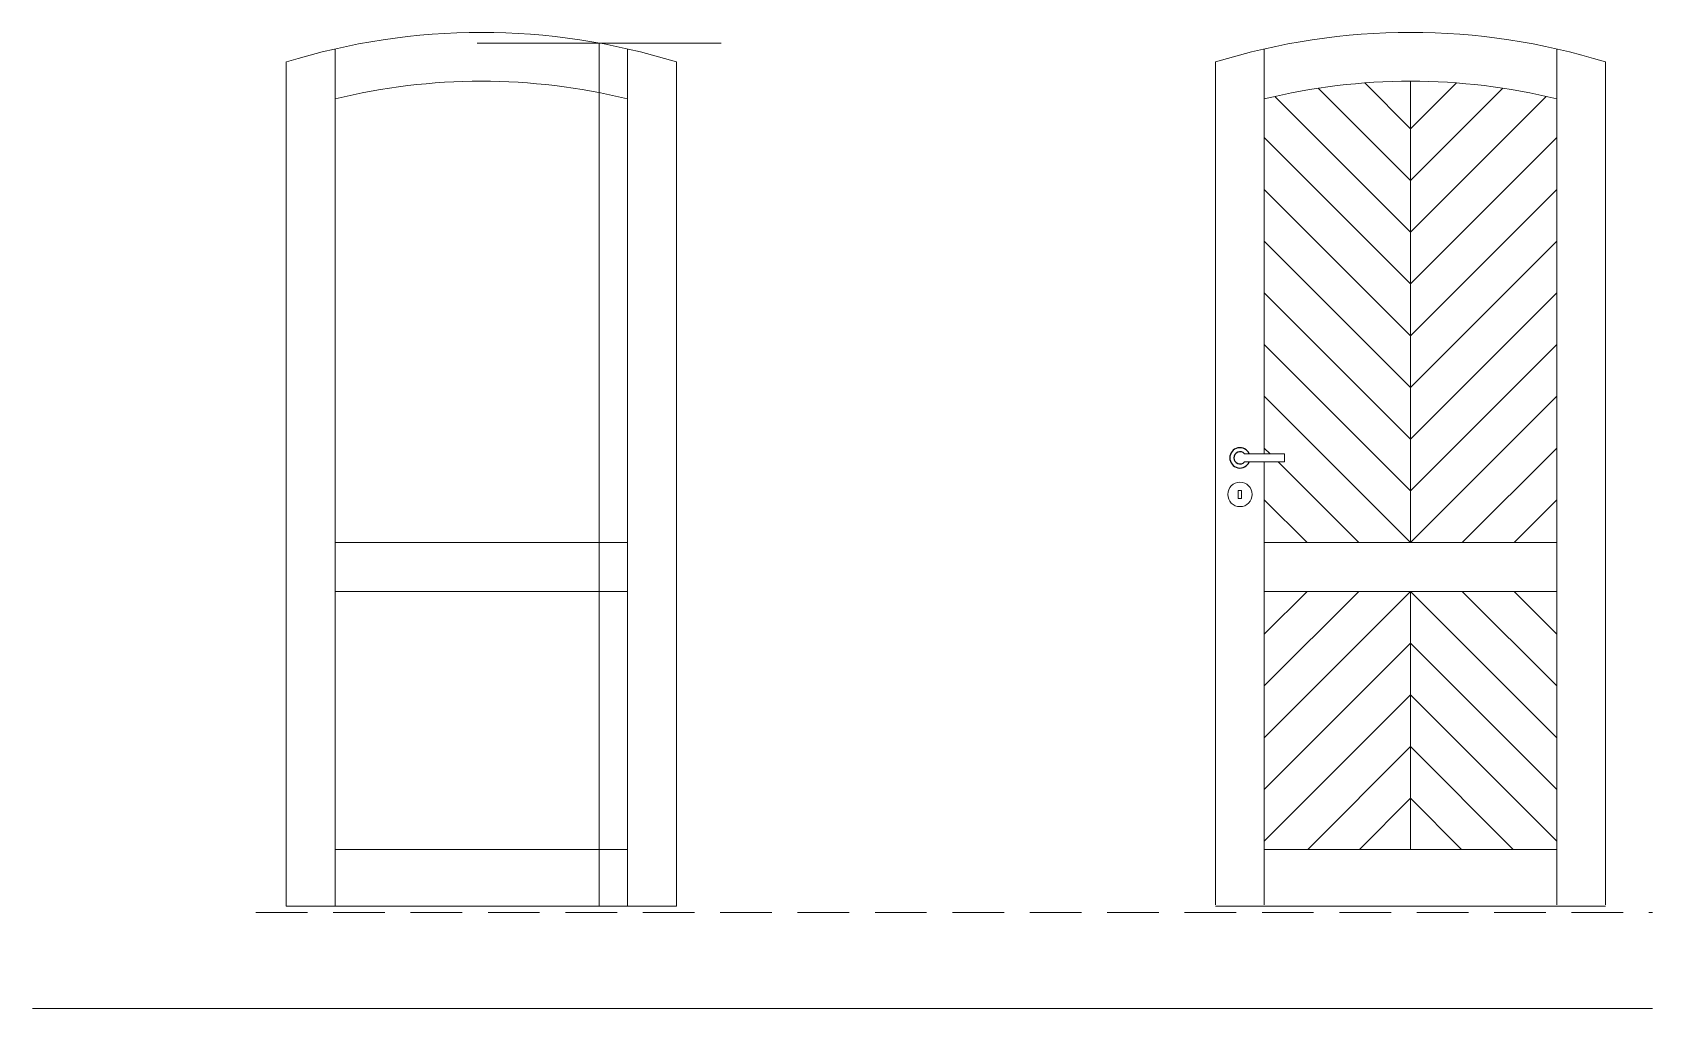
# Model space of a CAD drawing. Header units: centimetres. Extents: x -58 to 341, y -125 to 115.
import ezdxf

# ---------------------------------------------------------------- set-up
doc = ezdxf.new("R2010")
doc.units = ezdxf.units.CM
doc.linetypes.add('DASHED', pattern=[19.05, 12.7, -6.35])
doc.layers.get('0').update_dxf_attribs({"linetype": 'CONTINUOUS', "lineweight": 0})
doc.layers.add('Skrzydlo', color=16, linetype='CONTINUOUS', lineweight=18)
doc.layers.add('Skrzydlo wym.', color=1, linetype='CONTINUOUS', lineweight=0)

msp = doc.modelspace()

# ---------------------------------------------------------------- linework, layer by layer
at = {"linetype": 'DASHED'}
msp.add_line((-3, -101.78), (340.79, -101.78), dxfattribs=at)
msp.add_line((-58, -125.45), (340.79, -125.45))
at = {"layer": 'Skrzydlo'}
for p, q in [((16.5, 110.68), (16.5, -100.28)), ((88.5, 110.68), (88.5, -100.28)), ((245.22, 110.68), (245.22, 11.05)), ((317.22, 110.68), (317.22, -99.95)), ((4.5, 107.46), (4.5, -100.28)), ((100.5, 107.46), (100.5, -100.28)), ((233.22, 107.46), (233.22, -99.95)), ((329.22, 107.46), (329.22, -99.95)), ((258.51, 101), (281.22, 78.29)), ((269.94, 102.3), (281.22, 91.02)), ((281.22, -10.81), (281.22, 102.72)), ((292.51, 102.3), (281.22, 91.02)), ((303.93, 101), (281.22, 78.29)), ((247.82, 98.96), (281.22, 65.56)), ((314.63, 98.96), (281.22, 65.56)), ((245.22, 88.83), (281.22, 52.83)), ((317.22, 88.83), (281.22, 52.83)), ((245.22, 76.1), (281.22, 40.1)), ((317.22, 76.1), (281.22, 40.1)), ((245.22, 63.38), (281.22, 27.38)), ((317.22, 63.38), (281.22, 27.38)), ((245.22, 50.65), (281.22, 14.65)), ((317.22, 50.65), (281.22, 14.65)), ((245.22, 37.92), (281.22, 1.92)), ((317.22, 37.92), (281.22, 1.92)), ((245.22, 25.19), (281.22, -10.81)), ((317.22, 25.19), (281.22, -10.81)), ((245.22, 12.47), (246.64, 11.05)), ((317.22, 12.47), (293.95, -10.81)), ((240.34, 11.05), (250.12, 11.05)), ((240.34, 9.05), (250.12, 9.05)), ((245.22, 9.05), (245.22, -99.95)), ((248.64, 9.05), (268.5, -10.81)), ((250.22, 9.15), (250.22, 10.95)), ((238.82, 0.15), (238.82, 1.95)), ((238.92, 2.05), (239.52, 2.05)), ((238.92, 0.05), (239.52, 0.05)), ((239.62, 0.15), (239.62, 1.95)), ((245.22, -0.26), (255.77, -10.81)), ((317.22, -0.26), (306.68, -10.81)), ((16.5, -10.81), (88.5, -10.81)), ((245.22, -10.81), (317.22, -10.81)), ((16.5, -22.81), (88.5, -22.81)), ((245.22, -22.81), (317.22, -22.81)), ((281.22, -22.81), (245.22, -58.81)), ((255.77, -22.81), (245.22, -33.35)), ((268.5, -22.81), (245.22, -46.08)), ((281.22, -22.81), (317.22, -58.81)), ((281.22, -86.28), (281.22, -22.81)), ((293.95, -22.81), (317.22, -46.08)), ((306.68, -22.81), (317.22, -33.35)), ((281.22, -35.53), (245.22, -71.53)), ((281.22, -35.53), (317.22, -71.53)), ((281.22, -48.26), (245.22, -84.26)), ((281.22, -48.26), (317.22, -84.26)), ((281.22, -60.99), (255.94, -86.28)), ((281.22, -60.99), (306.51, -86.28)), ((281.22, -73.72), (268.67, -86.28)), ((281.22, -73.72), (293.78, -86.28)), ((16.5, -86.28), (88.5, -86.28)), ((245.22, -86.28), (317.22, -86.28)), ((4.5, -100.28), (100.5, -100.28)), ((233.22, -100.28), (329.22, -100.28))]:
    msp.add_line(p, q, dxfattribs=at)
msp.add_circle((239.22, 1.05), 3, dxfattribs=at)
for centre, radius, start, end in [((52.5, -47.5), 162.22, 72.7893, 107.2107), ((281.22, -47.5), 162.22, 72.7893, 107.2107), ((52.5, -47.5), 150.22, 76.1346, 103.8654), ((281.22, -47.5), 150.22, 76.1346, 103.8654), ((250.12, 10.95), 0.1, 0, 90), ((250.12, 9.15), 0.1, 270, 0), ((238.92, 1.95), 0.1, 90, 180), ((238.92, 0.15), 0.1, 180, 270), ((239.52, 1.95), 0.1, 0, 90), ((239.52, 1.95), 0.1, 0, 90), ((239.52, 1.95), 0.1, 0, 90), ((239.52, 0.15), 0.1, 270, 0)]:
    msp.add_arc(centre, radius, start, end, dxfattribs=at)
at = {"layer": 'Skrzydlo', "color": 16, "linetype": 'CONTINUOUS', "lineweight": 25}
for radius, start, end in [(2.5, 23.5782, 336.4218), (1.5, 41.8103, 318.1897)]:
    msp.add_arc((239.22, 10.05), radius, start, end, dxfattribs=at)
at = {"layer": 'Skrzydlo wym.'}
for p, q in [((51.5, 112.11), (111.5, 112.11)), ((81.5, 112.11), (81.5, -100.28))]:
    msp.add_line(p, q, dxfattribs=at)

doc.saveas('drawing.dxf')
